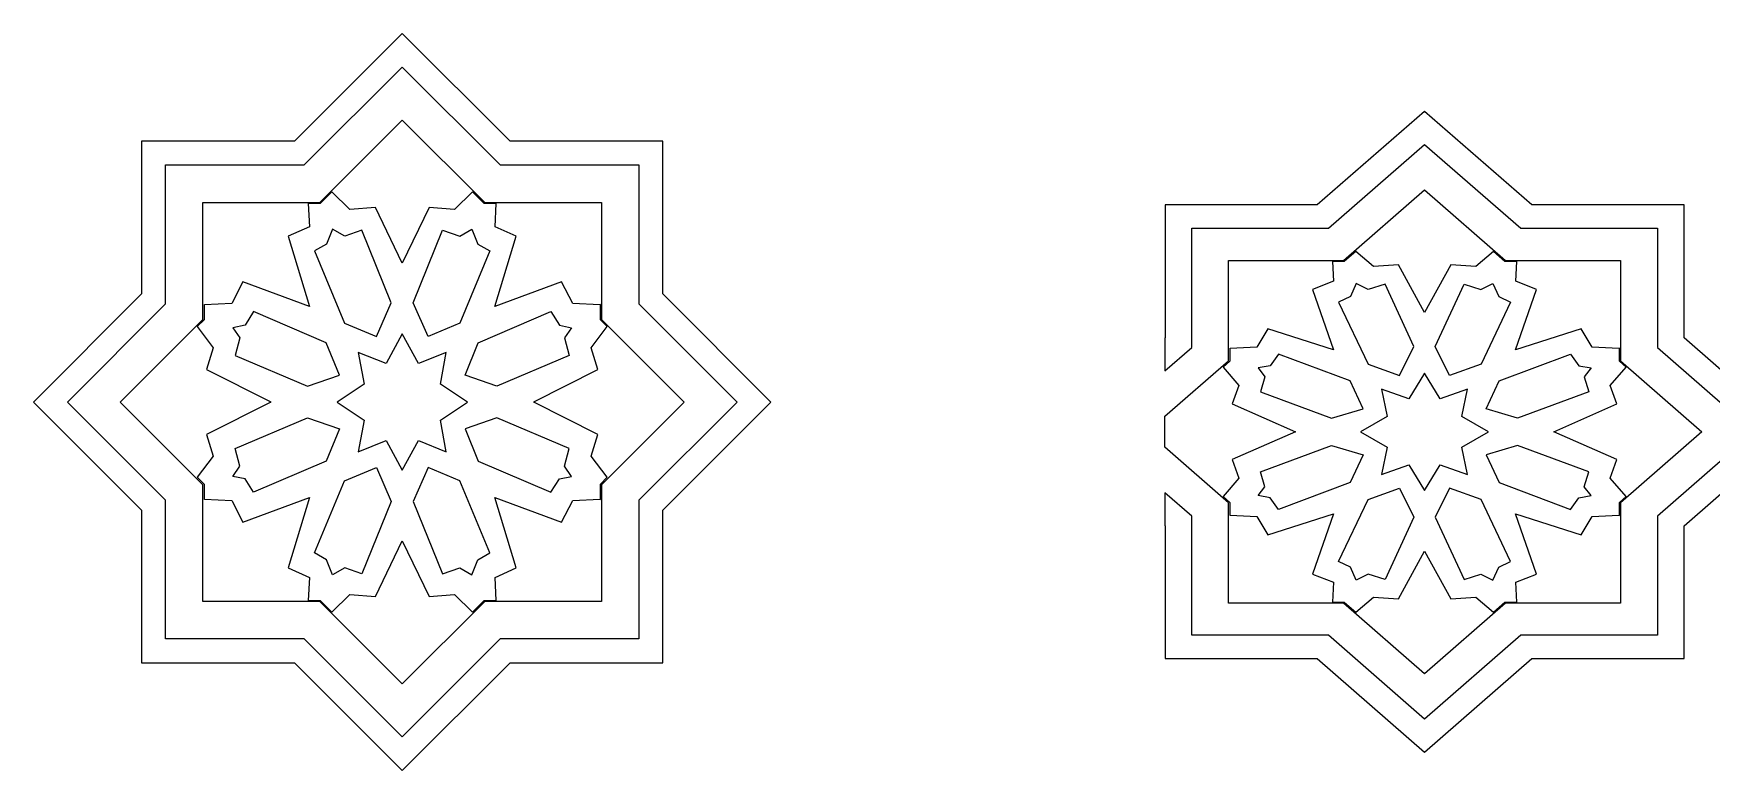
# Model space of a CAD drawing. Extents: x -305 to 314, y 31 to 146.
# Drawn here: x -304.6 to -42.9, y 30.7 to 145.7 of the extents above; entities that cross this region are included whole.
import ezdxf

# ---------------------------------------------------------------- set-up
doc = ezdxf.new("R2010")
doc.units = 0
doc.layers.add('LAYER_1', color=18, linetype='CONTINUOUS')

msp = doc.modelspace()

# ---------------------------------------------------------------- linework, layer by layer
at = {"layer": 'LAYER_1'}
for points in [[(-304.58, 88.23), (-287.73, 71.37), (-287.73, 47.51), (-263.9, 47.51), (-247.08, 30.73), (-230.26, 47.51), (-206.43, 47.51), (-206.43, 71.37), (-189.58, 88.23), (-206.43, 105.1), (-206.43, 128.95), (-230.26, 128.95), (-247.08, 145.73), (-263.9, 128.95), (-287.73, 128.95), (-287.73, 105.1)], [(-299.31, 88.23), (-299.31, 88.23), (-284, 103.55), (-284, 125.22), (-262.36, 125.22), (-247.08, 140.46), (-231.8, 125.22), (-210.16, 125.22), (-210.16, 103.55), (-194.85, 88.23), (-194.85, 88.23), (-194.85, 88.23), (-210.16, 72.91), (-210.16, 51.25), (-231.8, 51.25), (-247.08, 36), (-262.36, 51.25), (-284, 51.25), (-284, 72.91)], [(-291.06, 88.23), (-291.06, 88.23), (-278.17, 101.13), (-278.17, 119.38), (-259.94, 119.38), (-247.08, 132.21), (-234.21, 119.38), (-215.99, 119.38), (-215.99, 101.13), (-203.1, 88.23), (-203.1, 88.23), (-203.1, 88.23), (-215.99, 75.33), (-215.99, 57.08), (-234.21, 57.08), (-247.08, 44.26), (-259.94, 57.08), (-278.17, 57.08), (-278.17, 75.33)], [(-247.08, 66.56), (-242.89, 57.86), (-238.93, 58.21), (-236.12, 55.45), (-234.3, 57.28), (-232.42, 57.28), (-232.6, 60.87), (-229.29, 62.34), (-232.62, 73.31), (-222.22, 69.49), (-220.48, 72.86), (-216.26, 73.09), (-216.18, 73.01), (-216.18, 75.41), (-215.12, 76.48), (-217.61, 79.8), (-216.56, 83.18), (-226.57, 88.2), (-226.51, 88.23), (-226.57, 88.26), (-216.56, 93.29), (-217.61, 96.67), (-215.12, 99.99), (-216.18, 101.05), (-216.18, 103.46), (-216.26, 103.37), (-220.48, 103.6), (-222.22, 106.97), (-232.62, 103.15), (-229.29, 114.13), (-232.6, 115.59), (-232.42, 119.19), (-234.3, 119.19), (-236.12, 121.01), (-238.93, 118.26), (-242.89, 118.61), (-247.08, 109.9), (-251.27, 118.61), (-255.23, 118.26), (-258.04, 121.01), (-259.86, 119.19), (-261.73, 119.19), (-261.55, 115.59), (-264.87, 114.13), (-261.54, 103.15), (-271.94, 106.97), (-273.68, 103.6), (-277.9, 103.37), (-277.98, 103.46), (-277.98, 101.05), (-279.04, 99.99), (-276.55, 96.67), (-277.6, 93.29), (-267.59, 88.26), (-267.65, 88.23), (-267.59, 88.2), (-277.6, 83.18), (-276.55, 79.8), (-279.04, 76.48), (-277.98, 75.41), (-277.98, 73.01), (-277.9, 73.09), (-273.68, 72.86), (-271.94, 69.49), (-261.54, 73.31), (-264.87, 62.34), (-261.55, 60.87), (-261.73, 57.28), (-259.86, 57.28), (-258.04, 55.45), (-255.23, 58.21), (-251.27, 57.86)], [(-128.12, 86), (-118.2, 94.66), (-118.2, 110.33), (-100.25, 110.33), (-87.63, 121.34), (-75.01, 110.33), (-57.06, 110.33), (-57.06, 94.66), (-44.37, 83.58), (-44.37, 83.58), (-44.37, 83.58), (-57.06, 72.5), (-57.06, 56.83), (-75.01, 56.83), (-87.63, 45.82), (-100.25, 56.83), (-118.2, 56.83), (-118.2, 72.5), (-128.12, 81.16)], [(-257.95, 115.2), (-258.88, 112.86), (-260.75, 111.8), (-256.08, 100.54), (-251.1, 98.44), (-248.8, 103.73), (-253.38, 115.05), (-256.05, 114.1)], [(-236.21, 115.2), (-235.28, 112.86), (-233.41, 111.8), (-238.08, 100.54), (-243.06, 98.44), (-245.36, 103.73), (-240.78, 115.05), (-238.11, 114.1)], [(-87.63, 64.97), (-83.55, 57.5), (-79.65, 57.8), (-76.89, 55.43), (-75.09, 57), (-73.24, 57), (-73.42, 60.09), (-70.16, 61.35), (-73.44, 70.77), (-63.19, 67.49), (-61.48, 70.38), (-57.33, 70.58), (-57.25, 70.51), (-57.25, 72.57), (-56.21, 73.49), (-58.66, 76.34), (-57.62, 79.24), (-67.48, 83.56), (-67.42, 83.58), (-67.48, 83.6), (-57.62, 87.92), (-58.66, 90.82), (-56.21, 93.67), (-57.25, 94.59), (-57.25, 96.65), (-57.33, 96.58), (-61.48, 96.78), (-63.19, 99.67), (-73.44, 96.39), (-70.16, 105.81), (-73.42, 107.07), (-73.24, 110.16), (-75.09, 110.16), (-76.89, 111.73), (-79.65, 109.36), (-83.55, 109.66), (-87.63, 102.19), (-91.71, 109.66), (-95.61, 109.36), (-98.37, 111.73), (-100.17, 110.16), (-102.01, 110.16), (-101.84, 107.07), (-105.1, 105.81), (-101.82, 96.39), (-112.06, 99.67), (-113.78, 96.78), (-117.93, 96.58), (-118, 96.65), (-118, 94.59), (-119.05, 93.67), (-116.6, 90.82), (-117.64, 87.92), (-107.78, 83.6), (-107.83, 83.58), (-107.78, 83.56), (-117.64, 79.24), (-116.6, 76.34), (-119.05, 73.49), (-118, 72.57), (-118, 70.51), (-117.93, 70.58), (-113.78, 70.38), (-112.06, 67.49), (-101.82, 70.77), (-105.1, 61.35), (-101.84, 60.09), (-102.01, 57), (-100.17, 57), (-98.37, 55.43), (-95.61, 57.8), (-91.71, 57.5)], [(-98.28, 106.73), (-99.2, 104.72), (-101.04, 103.81), (-96.45, 94.14), (-91.54, 92.35), (-89.28, 96.89), (-93.79, 106.61), (-96.42, 105.79)], [(-76.98, 106.73), (-76.06, 104.72), (-74.22, 103.81), (-78.81, 94.14), (-83.72, 92.35), (-85.98, 96.89), (-81.47, 106.61), (-78.84, 105.79)], [(-273.5, 99.83), (-272.41, 98.23), (-273.14, 95.49), (-261.86, 90.71), (-256.88, 92.42), (-258.93, 97.46), (-270.26, 102.33), (-271.58, 100.2)], [(-220.66, 99.83), (-221.75, 98.23), (-221.02, 95.49), (-232.3, 90.71), (-237.28, 92.42), (-235.23, 97.46), (-223.9, 102.33), (-222.57, 100.2)], [(-247.08, 77.58), (-244.55, 82.24), (-240.22, 80.48), (-241.12, 85.42), (-236.91, 88.23), (-241.12, 91.04), (-240.22, 95.98), (-244.55, 94.22), (-247.08, 98.88), (-249.6, 94.22), (-253.94, 95.98), (-253.04, 91.04), (-257.25, 88.23), (-253.04, 85.42), (-253.94, 80.48), (-249.6, 82.24)], [(-113.6, 93.54), (-112.53, 92.17), (-113.24, 89.81), (-102.13, 85.71), (-97.23, 87.18), (-99.25, 91.51), (-110.41, 95.68), (-111.71, 93.85)], [(-61.66, 93.54), (-62.73, 92.17), (-62.02, 89.81), (-73.13, 85.71), (-78.03, 87.18), (-76.01, 91.51), (-64.85, 95.68), (-63.55, 93.85)], [(-87.63, 74.43), (-87.63, 74.43), (-85.19, 78.43), (-80.92, 76.92), (-81.8, 81.16), (-77.66, 83.58), (-81.8, 85.99), (-80.92, 90.23), (-85.19, 88.72), (-87.63, 92.73), (-87.63, 92.73), (-87.63, 92.73), (-90.07, 88.72), (-94.34, 90.23), (-93.46, 85.99), (-97.6, 83.58), (-93.46, 81.16), (-94.34, 76.92), (-90.07, 78.43), (-87.63, 74.43)], [(-273.5, 76.63), (-272.41, 78.23), (-273.14, 80.97), (-261.86, 85.75), (-256.88, 84.04), (-258.93, 79), (-270.26, 74.14), (-271.58, 76.26)], [(-220.66, 76.63), (-221.75, 78.23), (-221.02, 80.97), (-232.3, 85.75), (-237.28, 84.04), (-235.23, 79), (-223.9, 74.14), (-222.57, 76.26)], [(-113.6, 73.62), (-112.53, 74.99), (-113.24, 77.35), (-102.13, 81.45), (-97.23, 79.98), (-99.25, 75.65), (-110.41, 71.48), (-111.71, 73.3)], [(-61.66, 73.62), (-62.73, 74.99), (-62.02, 77.35), (-73.13, 81.45), (-78.03, 79.98), (-76.01, 75.65), (-64.85, 71.48), (-63.55, 73.3)], [(-257.95, 61.26), (-258.88, 63.61), (-260.75, 64.67), (-256.08, 75.93), (-251.1, 78.02), (-248.8, 72.73), (-253.38, 61.41), (-256.05, 62.36)], [(-236.21, 61.26), (-235.28, 63.61), (-233.41, 64.67), (-238.08, 75.93), (-243.06, 78.02), (-245.36, 72.73), (-240.78, 61.41), (-238.11, 62.36)], [(-98.28, 60.42), (-99.2, 62.44), (-101.04, 63.35), (-96.45, 73.01), (-91.54, 74.81), (-89.28, 70.27), (-93.79, 60.55), (-96.42, 61.37)], [(-76.98, 60.42), (-76.06, 62.44), (-74.22, 63.35), (-78.81, 73.01), (-83.72, 74.81), (-85.98, 70.27), (-81.47, 60.55), (-78.84, 61.37)]]:
    msp.add_lwpolyline(points, close=True, dxfattribs=at)
for points in [[(-32.33, 85.31), (-47.15, 98.24), (-47.15, 118.98), (-70.9, 118.98), (-87.63, 133.58), (-104.36, 118.98), (-128.11, 118.98), (-128.11, 98.24), (-128.12, 98.24), (-128.12, 93.09), (-123.94, 96.73), (-123.94, 115.34), (-102.63, 115.34), (-87.63, 128.43), (-72.63, 115.34), (-51.32, 115.34), (-51.32, 96.73), (-36.25, 83.58)], [(-36.25, 83.58), (-51.32, 70.43), (-51.32, 51.82), (-72.63, 51.82), (-87.63, 38.73), (-102.63, 51.82), (-123.94, 51.82), (-123.94, 70.43), (-128.12, 74.07), (-128.12, 68.92), (-128.11, 68.92), (-128.11, 48.18), (-104.36, 48.18), (-87.63, 33.58), (-70.9, 48.18), (-47.15, 48.18), (-47.15, 68.92), (-32.33, 81.85)]]:
    msp.add_lwpolyline(points, dxfattribs=at)

doc.saveas('drawing.dxf')
